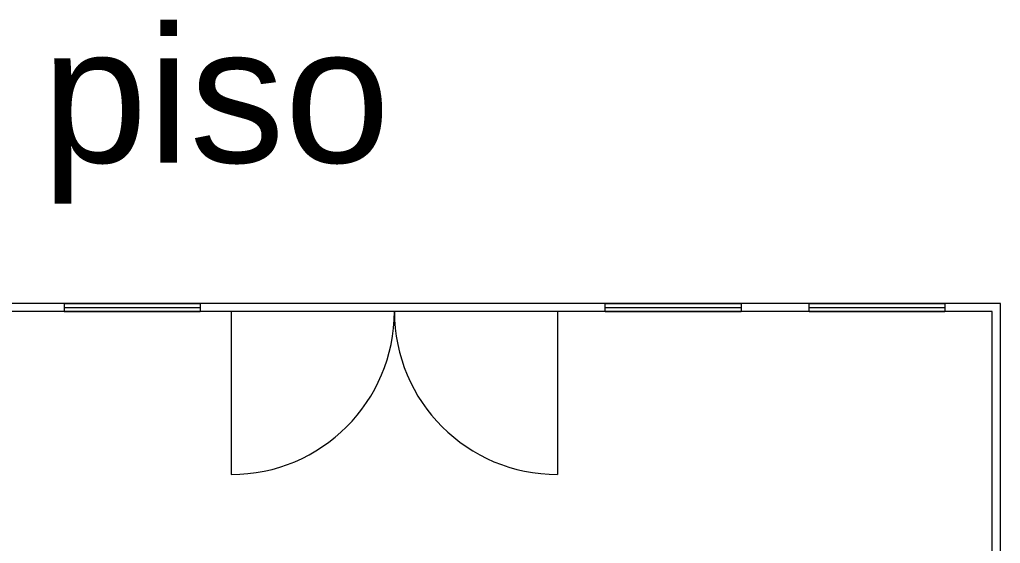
# Model space of a CAD drawing. Header units: millimetres. Extents: x -461 to 1315, y -154 to 152.
# Drawn here: x -199.79 to -181.75, y -80.88 to -71.24 of the extents above; entities that cross this region are included whole.
import ezdxf

# ---------------------------------------------------------------- set-up
doc = ezdxf.new("R2010")
doc.units = ezdxf.units.MM
for name, color, linetype, lineweight in [('A-AREA', 7, 'Continuous', 5), ('A-DOOR', 251, 'Continuous', 13), ('A-GLAZ', 2, 'Continuous', 15), ('A-WALL', 253, 'Continuous', 15)]:
    doc.layers.add(name, color=color, linetype=linetype, lineweight=lineweight)
doc.styles.get("Standard").update_dxf_attribs({"font": 'arial.ttf'})

msp = doc.modelspace()

# ---------------------------------------------------------------- linework, layer by layer
at = {"layer": 'A-DOOR'}
for p, q in [((-195.895, -76.613, 0.038), (-195.895, -79.613, 0.038)), ((-195.895, -76.613, 0.038), (-195.895, -79.613, 0.038)), ((-192.895, -76.613, 0.038), (-192.895, -76.613, -2.962)), ((-192.895, -76.613, 0.038), (-192.895, -76.613, -2.962)), ((-189.895, -76.613), (-189.895, -79.613)), ((-189.895, -76.613), (-189.895, -79.613))]:
    msp.add_line(p, q, dxfattribs=at)
for centre, start, end in [((-195.895, -76.613, 0.038), 270, 0), ((-195.895, -76.613, 0.038), 270, 0), ((-189.895, -76.613), 180, 270), ((-189.895, -76.613), 180, 270)]:
    msp.add_arc(centre, 3, start, end, dxfattribs=at)
at = {"layer": 'A-GLAZ'}
for p, q in [((-198.971, -76.463, -0.024), (-198.971, -76.613, -0.047)), ((-198.971, -76.463, -0.024), (-196.471, -76.463, -0.047)), ((-198.971, -76.463, -0.024), (-198.971, -76.613, -0.047)), ((-198.971, -76.463, -0.024), (-196.471, -76.463, -0.047)), ((-196.471, -76.463, -0.047), (-196.471, -76.613, -0.047)), ((-196.471, -76.463, -0.047), (-196.471, -76.613, -0.047)), ((-189.015, -76.613), (-189.015, -76.463)), ((-189.015, -76.463, -0.001), (-186.515, -76.463, -0.024)), ((-189.015, -76.613), (-189.015, -76.463)), ((-189.015, -76.463, -0.001), (-186.515, -76.463, -0.024)), ((-186.515, -76.463, -0.024), (-186.515, -76.613, -0.024)), ((-186.515, -76.463, -0.024), (-186.515, -76.613, -0.024)), ((-185.265, -76.613), (-185.265, -76.463)), ((-185.265, -76.463, -0.001), (-182.765, -76.463, -0.024)), ((-185.265, -76.613), (-185.265, -76.463)), ((-185.265, -76.463, -0.001), (-182.765, -76.463, -0.024)), ((-182.765, -76.463, -0.024), (-182.765, -76.613, -0.024)), ((-182.765, -76.463, -0.024), (-182.765, -76.613, -0.024)), ((-198.971, -76.538, -0.035), (-196.471, -76.538, -0.035)), ((-198.971, -76.538, -0.035), (-196.471, -76.538, -0.035)), ((-198.971, -76.613, -0.047), (-196.471, -76.613, -0.047)), ((-198.971, -76.613, -0.047), (-196.471, -76.613, -0.047)), ((-189.015, -76.538, -0.013), (-186.515, -76.538, -0.013)), ((-189.015, -76.538, -0.013), (-186.515, -76.538, -0.013)), ((-189.015, -76.613, -0.024), (-186.515, -76.613, -0.024)), ((-189.015, -76.613, -0.024), (-186.515, -76.613, -0.024)), ((-185.265, -76.538, -0.013), (-182.765, -76.538, -0.013)), ((-185.265, -76.538, -0.013), (-182.765, -76.538, -0.013)), ((-185.265, -76.613, -0.024), (-182.765, -76.613, -0.024)), ((-185.265, -76.613, -0.024), (-182.765, -76.613, -0.024))]:
    msp.add_line(p, q, dxfattribs=at)
at = {"layer": 'A-WALL'}
for p, q in [((-181.746, -76.463), (-214.746, -76.463)), ((-181.746, -76.463), (-214.746, -76.463)), ((-181.746, -111.463), (-181.746, -76.463)), ((-181.746, -111.463), (-181.746, -76.463)), ((-181.896, -76.613), (-214.596, -76.613)), ((-181.896, -76.613), (-214.596, -76.613)), ((-181.896, -101.313), (-181.896, -76.613)), ((-181.896, -101.313), (-181.896, -76.613))]:
    msp.add_line(p, q, dxfattribs=at)

# ---------------------------------------------------------------- texts
at = {"layer": 'A-AREA', "insert": (-205.397, -71.372, -0.072), "char_height": 2.5, "attachment_point": 1}
msp.add_mtext_dynamic_manual_height_columns('1er piso', width=43.74055, gutter_width=12.5, heights=[0], dxfattribs=at)

doc.saveas('drawing.dxf')
